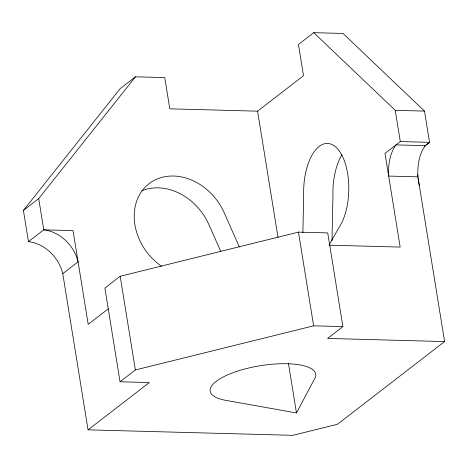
<?xml version="1.0" encoding="UTF-8"?>
<svg xmlns="http://www.w3.org/2000/svg" width="468" height="468" viewBox="0 0 468 468"><rect width="100%" height="100%" fill="white"/><g stroke="black" fill="none" stroke-linecap="round" stroke-linejoin="round"><path stroke-width="0.7" d="M302.884 232.666L303.691 194.875A46.765 22.552 -88.5 0 1 336.381 147.59A46.765 22.552 -88.5 0 1 338.621 228.162L329.273 244.711M331.987 240.716L332.947 195.659A46.765 22.552 -88.5 0 1 341.985 154.744M296.472 412.951L314.502 378.969A53.446 17.135 -9.2 0 0 247.174 368.392A53.446 17.135 -9.2 0 0 227.173 400.59L296.472 412.951L288.417 363.215M418.123 178.092L444.6 341.57L337.416 424.3L292.851 435.334L88.066 429.846L62.77 273.669A36.463 29.73 52.3 0 0 28.46 241.652L23.4 210.419L120.182 88.616L135.498 76.799L164.748 77.583L169.808 108.822L257.575 111.173L303.51 75.717L298.449 44.483L313.765 32.666L343.015 33.45L424.499 111.109L429.56 142.348L425.979 145.109M23.4 210.419L38.709 198.602L135.498 76.799M424.295 146.519L429.56 142.348L400.304 141.564L384.994 153.381L400.169 247.081L329.086 245.179M28.46 241.652L43.77 229.835L73.026 230.619L88.2 324.324L108.301 308.81M62.77 273.669L78.086 261.852A36.463 29.73 52.3 0 0 43.77 229.835L38.709 198.602M444.6 341.57L327.582 338.434L342.892 326.611L327.717 232.912L298.461 232.128L120.194 276.26L104.885 288.083L120.06 381.783L149.315 382.567L88.066 429.846M120.06 381.783L135.369 369.966L313.636 325.827L342.892 326.611M313.765 32.666L395.244 110.325L424.499 111.109M239.347 246.946L224.839 214.268A53.446 43.577 52.3 0 0 148.157 184.398A53.446 43.577 52.3 0 0 161.712 266.351M220.773 251.427L209.524 226.085A53.446 43.577 52.3 0 0 141.681 190.868M418.62 181.941L419.305 185.398M417.631 174.734L418.48 181.251M395.244 110.325L400.304 141.564M298.461 232.128L313.636 325.827M257.575 111.173L278.027 237.451M120.194 276.26L135.369 369.966M425.412 145.671L396.156 144.887A29.525 14.239 -88.5 0 0 388.727 176.073L417.982 176.857A29.525 14.239 -88.5 0 1 425.412 145.671"/></g></svg>
